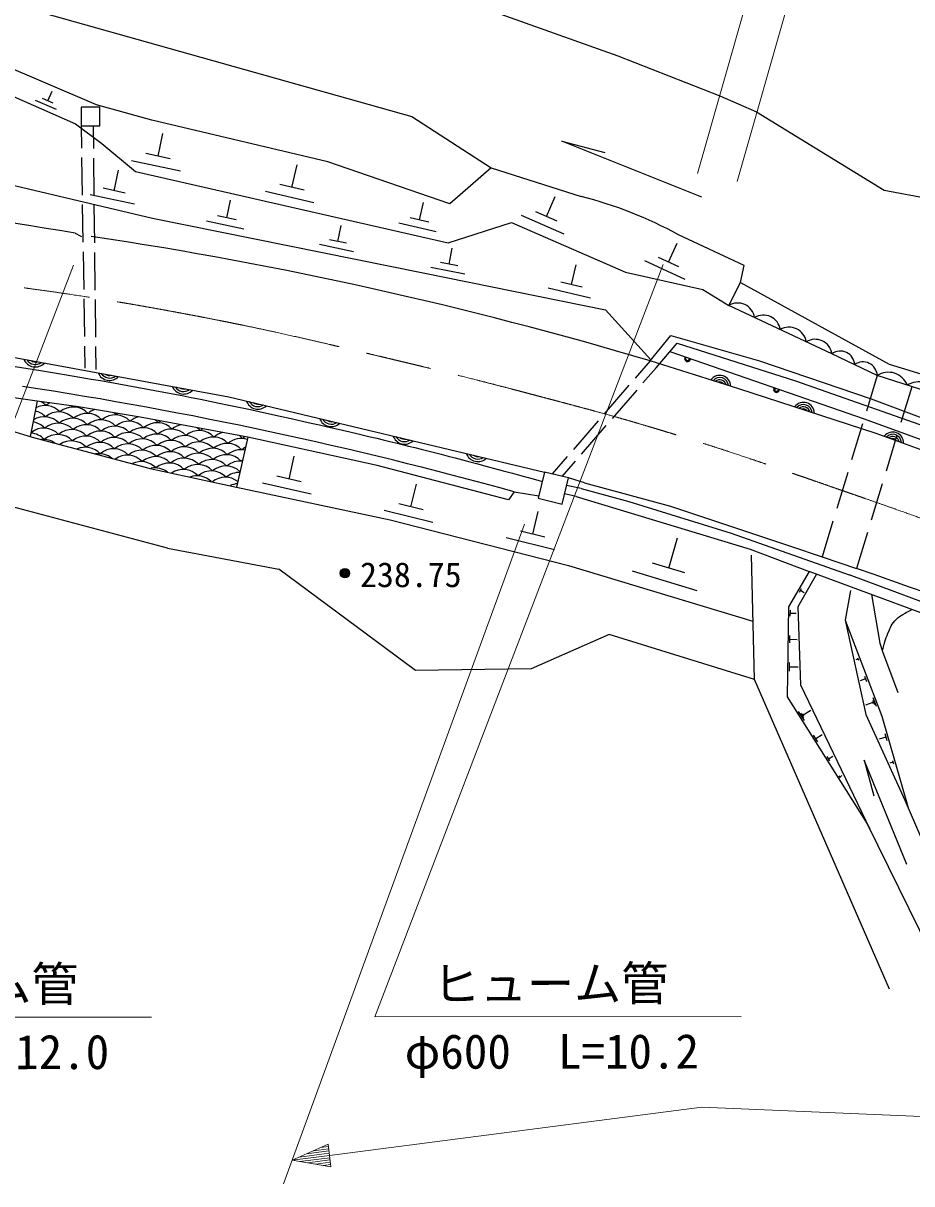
# Model space of a CAD drawing. Units: millimetres, scale not verified. Extents: x 40000 to 680000, y 20000 to 380000.
# Drawn here: x 398465 to 445604, y 257956 to 319506 of the extents above; entities that cross this region are included whole.
import ezdxf
from ezdxf.enums import TextEntityAlignment as Align

# ---------------------------------------------------------------- set-up
doc = ezdxf.new("R2010")
doc.units = ezdxf.units.MM
doc.header["$LTSCALE"] = 1000
doc.header["$PDMODE"] = 32
doc.header["$PDSIZE"] = 500
doc.linetypes.add('CHAIN', pattern=[18.5, 12, -1.5, 3.5, -1.5])
for name, color, linetype, lineweight in [('M-BGD', 7, 'Continuous', 25), ('M-BMK', 2, 'CHAIN', 13), ('M-STR-HTXT', 7, 'Continuous', 13), ('M-STR-STR1', 1, 'Continuous', 25)]:
    doc.layers.add(name, color=color, linetype=linetype, lineweight=lineweight)
doc.styles.add('ＭＳ ゴシック', font='')
doc.styles.get('ＭＳ ゴシック').set_extended_font_data('MS Gothic')

msp = doc.modelspace()

# ---------------------------------------------------------------- linework, layer by layer
at = {"layer": 'M-BGD'}
for p, q in [((402362, 315184), (378465, 325322)), ((397174, 315951), (401232, 314164)), ((399773, 315388), (399998, 315903)), ((400225, 314923), (399124, 315413)), ((400048, 315265), (399497, 315510)), ((405291, 314365), (402362, 315184)), ((435425, 315652), (437372, 314805)), ((401232, 314164), (402643, 313129)), ((401533, 314065), (401552, 312884)), ((402172, 314060), (402186, 312853)), ((414621, 312154), (405291, 314365)), ((387606, 313341), (405325, 309172)), ((405620, 312451), (405873, 313661)), ((402643, 313129), (404419, 311641)), ((434469, 310287), (427045, 313245)), ((427045, 313245), (429319, 312642)), ((401560, 312384), (401592, 310385)), ((402191, 312353), (402214, 310353)), ((406803, 311654), (404214, 312212)), ((406267, 312312), (404973, 312591)), ((421104, 309928), (414621, 312154)), ((403290, 310624), (403516, 311719)), ((404419, 311641), (421007, 307860)), ((412723, 310797), (413000, 312001)), ((423297, 311843), (421104, 309928)), ((423297, 311843), (428059, 310318)), ((413367, 310645), (412078, 310950)), ((404362, 309905), (402017, 310405)), ((403876, 310499), (402704, 310749)), ((413889, 309977), (411312, 310587)), ((426227, 309260), (426681, 310321)), ((401600, 309885), (401633, 307885)), ((402220, 309853), (402243, 307853)), ((409268, 309186), (409460, 310114)), ((419483, 309071), (419696, 309997)), ((405325, 309172), (419683, 306261)), ((410176, 308577), (408190, 309001)), ((409764, 309080), (408771, 309292)), ((419978, 308954), (418987, 309188)), ((427163, 308313), (424896, 309301)), ((426794, 309013), (425660, 309507)), ((401219, 308370), (401558, 308201)), ((415162, 307930), (415337, 308773)), ((420379, 308440), (418398, 308909)), ((421007, 307860), (424365, 308933)), ((424365, 308933), (430415, 306297)), ((415987, 307377), (414183, 307762)), ((415613, 307834), (414711, 308026)), ((432705, 306836), (433157, 307840)), ((436707, 306650), (433223, 308286)), ((401641, 307385), (401673, 305385)), ((402249, 307353), (402272, 305353)), ((421061, 306730), (421219, 307576)), ((421897, 306193), (420086, 306542)), ((421514, 306642), (420608, 306817)), ((427549, 305646), (427791, 306695)), ((433581, 305915), (431435, 306897)), ((433241, 306590), (432168, 307081)), ((436525, 305746), (436707, 306650)), ((419683, 306261), (429349, 304313)), ((430415, 306297), (434512, 305378)), ((428566, 304931), (426320, 305462)), ((428111, 305513), (426988, 305779)), ((434512, 305378), (435895, 304539)), ((435895, 304539), (436525, 305746)), ((401681, 304885), (401714, 302886)), ((402277, 304853), (402300, 302853)), ((429349, 304313), (431767, 301661)), ((431718, 301601), (432823, 302944)), ((432823, 302944), (437532, 301604)), ((401722, 302386), (401741, 301205)), ((402306, 302353), (402320, 301146)), ((432037, 301230), (433157, 302529)), ((433157, 302529), (439442, 300538)), ((431718, 301601), (430924, 300682)), ((436424, 300119), (431718, 301601)), ((437532, 301604), (443443, 299578)), ((387487, 300992), (398947, 297559)), ((432037, 301230), (431342, 300429)), ((399199, 299462), (392007, 300510)), ((439442, 300538), (447827, 297594)), ((430597, 300304), (429290, 298790)), ((431014, 300052), (429704, 298541)), ((399199, 299462), (398843, 297590)), ((401403, 299162), (399199, 299462)), ((404678, 298616), (401403, 299162)), ((443443, 299578), (451854, 296449)), ((410378, 297546), (404678, 298616)), ((428963, 298412), (427656, 296898)), ((429376, 298163), (428065, 296653)), ((406114, 291665), (384158, 297532)), ((398947, 297559), (405203, 295890)), ((410378, 297546), (409787, 294907)), ((417246, 296045), (410378, 297546)), ((412569, 295333), (412832, 296540)), ((427329, 296519), (426535, 295600)), ((427738, 296275), (427043, 295474)), ((405203, 295890), (409787, 294907)), ((413215, 295188), (411923, 295478)), ((424216, 294232), (417246, 296045)), ((409787, 294907), (417940, 293161)), ((413744, 294526), (411161, 295107)), ((419035, 293864), (419322, 295066)), ((428059, 294824), (427290, 294993)), ((428245, 295133), (427386, 295389)), ((424503, 294654), (424216, 294232)), ((424503, 294654), (425822, 294447)), ((427805, 294400), (427182, 294541)), ((427805, 294400), (437033, 291606)), ((420193, 293034), (417622, 293667)), ((419677, 293706), (418392, 294023)), ((425493, 292409), (425780, 293611)), ((417940, 293161), (427397, 290738)), ((426135, 292251), (424850, 292568)), ((426651, 291578), (424080, 292212)), ((432709, 290609), (433178, 292207)), ((406114, 291665), (412025, 290552)), ((437033, 291606), (440166, 290421)), ((437252, 284697), (437092, 291296)), ((440851, 291207), (442666, 290583)), ((419282, 285186), (412025, 290552)), ((427397, 290738), (437177, 287795)), ((433563, 290352), (431854, 290866)), ((434213, 289411), (430794, 290439)), ((440166, 290421), (439066, 288547)), ((440554, 290278), (439566, 288561)), ((446284, 288173), (440166, 290421)), ((451216, 286935), (442283, 290252)), ((439647, 289340), (439757, 289527)), ((439702, 289433), (439889, 289323)), ((442353, 289423), (442062, 287846)), ((443468, 289208), (443909, 286635)), ((439066, 288547), (438986, 283789)), ((439157, 288060), (439163, 288378)), ((439160, 288219), (439478, 288213)), ((439566, 288561), (439704, 284418)), ((442062, 287846), (443163, 282839)), ((442062, 287846), (444022, 282760)), ((429543, 287091), (425416, 285273)), ((437252, 284697), (429543, 287091)), ((439134, 286638), (439140, 287025)), ((439137, 286832), (439524, 286825)), ((443909, 286635), (444055, 286190)), ((439109, 285142), (439116, 285602)), ((442749, 285786), (442627, 285739)), ((442726, 285847), (442773, 285725)), ((444055, 286190), (444863, 284015)), ((425416, 285273), (419282, 285186)), ((439113, 285372), (439573, 285364)), ((444422, 268269), (437252, 284697)), ((439704, 284418), (443381, 276769)), ((443156, 284731), (442872, 284621)), ((443101, 284872), (443210, 284589)), ((438986, 283789), (443241, 277053)), ((443534, 283749), (443715, 283279)), ((443531, 283478), (443156, 283333)), ((443508, 283536), (443553, 283419)), ((443533, 283613), (443623, 283379)), ((439906, 282521), (439597, 283009)), ((439877, 282674), (439723, 282918)), ((439888, 282766), (439811, 282888)), ((439849, 282827), (440240, 283073)), ((443163, 282839), (445240, 278303)), ((444022, 282760), (445386, 277962)), ((440616, 281396), (440396, 281745)), ((440506, 281570), (440855, 281791)), ((444234, 281648), (443865, 281543)), ((444182, 281833), (444287, 281464)), ((441253, 280387), (441111, 280612)), ((441182, 280500), (441407, 280642)), ((445341, 274887), (443070, 280431)), ((443070, 280431), (443599, 278532)), ((444613, 280317), (444448, 280270)), ((444589, 280399), (444636, 280235)), ((441824, 279484), (441752, 279598)), ((441788, 279541), (441902, 279612)), ((445240, 278303), (447193, 273742)), ((443241, 277053), (446569, 270285))]:
    msp.add_line(p, q, dxfattribs=at)
for points in [[(410109, 322679), (416967, 320732), (421709, 320732), (430006, 317768), (435425, 315652)], [(399526, 320054), (419084, 314551), (423297, 311843)], [(437372, 314805), (444145, 310656), (449056, 309725)], [(436525, 305746), (444399, 301428), (454644, 298295), (454475, 296432)], [(230957, 284478), (246137, 287390), (278770, 293556), (312337, 299758), (326009, 302052), (336867, 303456), (348236, 304298), (357554, 304657), (370478, 304493), (381089, 303876), (396634, 302022), (409372, 299697), (426128, 295701)], [(454153, 297547), (446964, 299793), (443771, 300818), (441371, 301974), (435895, 304539)], [(432776, 302087), (443071, 298517), (450311, 295896), (455132, 293941)], [(454993, 293654), (443708, 297755), (436424, 300119)], [(428059, 294824), (430599, 294146), (436017, 292453), (442283, 290252)], [(428245, 295133), (432800, 293892), (439175, 291773), (440851, 291207)]]:
    msp.add_lwpolyline(points, dxfattribs=at)
for points in [[(402523, 314057), (402531, 315047), (401541, 315055), (401533, 314065)], [(427053, 294007), (427386, 295389), (426128, 295701), (425792, 294323)]]:
    msp.add_lwpolyline(points, close=True, dxfattribs=at)
for radius in [250, 200, 150, 100, 50, 20]:
    msp.add_circle((415529, 290340), radius, dxfattribs=at)
for centre, radius, start, end in [((360902, 68588), 243148, 80.45544, 92.93026), ((422570, 288788), 22219, 61.34849, 75.69793), ((369857, 93579), 217026, 73.43879, 81.46508), ((436361, 303753), 914, 9.12481, 120.67628), ((437730, 303112), 914, 9.12481, 120.67628), ((439099, 302470), 914, 9.12481, 120.67628), ((440468, 301829), 914, 9.12481, 120.67628), ((399110, 301930), 654, 202.43629, 316.87813), ((399110, 301930), 523, 212.24753, 307.06689), ((399110, 301930), 392, 234.12398, 285.19044), ((433706, 301718), 156, 144.61332, 357.13373), ((433706, 301718), 125, 140.38621, 1.36084), ((433706, 301718), 100, 134.92905, 6.81801), ((433706, 301718), 100, 134.92905, 6.81801), ((433706, 301718), 100, 134.92905, 6.81801), ((433706, 301718), 100, 134.92905, 6.81801), ((441817, 301366), 754, 2.30019, 126.25475), ((443017, 300788), 754, 2.30019, 126.25475), ((444362, 299915), 1079, 21.20549, 123.21308), ((403045, 301212), 654, 202.43629, 316.87813), ((403045, 301212), 523, 212.24753, 307.06689), ((403045, 301212), 392, 234.12398, 285.19044), ((435417, 300250), 578, 0.46472, 144.57421), ((435417, 300250), 462, 5.17159, 139.86733), ((435417, 300250), 347, 13.41761, 131.62132), ((435417, 300250), 231, 32.89763, 112.1413), ((445959, 299403), 1079, 21.20549, 123.21308), ((365057, 80883), 221883, 74.45982, 81.35067), ((406980, 300494), 654, 202.43629, 316.87813), ((406980, 300494), 523, 212.24753, 307.06689), ((406980, 300494), 392, 234.12398, 285.19044), ((438430, 300080), 156, 144.61332, 357.13373), ((438430, 300080), 125, 140.38621, 1.36084), ((438430, 300080), 100, 134.92905, 6.81801), ((438430, 300080), 100, 134.92905, 6.81801), ((438430, 300080), 100, 134.92905, 6.81801), ((438430, 300080), 100, 134.92905, 6.81801), ((399619, 298143), 1088, 43.39718, 116.53898), ((398886, 298482), 1088, 43.39718, 60.99357), ((400384, 298403), 1088, 117.39341, 130.60282), ((401117, 298065), 1088, 43.39718, 130.60282), ((400384, 298403), 1088, 43.39718, 47.09736), ((401882, 298325), 1088, 127.54991, 130.60282), ((410917, 299693), 654, 199.36487, 313.80671), ((410917, 299693), 523, 209.17611, 303.99547), ((410917, 299693), 392, 231.05256, 282.11902), ((439855, 298818), 578, 359.96329, 144.07278), ((439855, 298818), 462, 4.67017, 139.36591), ((439855, 298818), 347, 12.91618, 131.11989), ((399587, 297544), 1088, 43.39718, 122.1121), ((398854, 297883), 1088, 43.39718, 76.9392), ((400352, 297804), 1088, 43.39718, 130.60282), ((401085, 297465), 1088, 43.39718, 130.60282), ((401850, 297726), 1088, 43.39718, 130.60282), ((402615, 297986), 1088, 108.7203, 130.60282), ((403348, 297647), 1088, 43.39718, 130.60282), ((402615, 297986), 1088, 43.39718, 52.47086), ((404113, 297908), 1088, 123.96026, 130.60282), ((404846, 297569), 1088, 103.79533, 130.60282), ((414808, 298765), 654, 199.36487, 313.80671), ((439855, 298818), 231, 32.3962, 111.63987), ((399556, 296945), 1088, 43.39718, 128.24365), ((398823, 297284), 1088, 43.39718, 81.20306), ((400321, 297205), 1088, 43.39718, 130.60282), ((401054, 296866), 1088, 43.39718, 130.60282), ((401819, 297126), 1088, 43.39718, 130.60282), ((402583, 297387), 1088, 43.39718, 130.60282), ((403317, 297048), 1088, 43.39718, 130.60282), ((404081, 297308), 1088, 43.39718, 130.60282), ((404815, 296969), 1088, 43.39718, 130.60282), ((405579, 297230), 1088, 43.39718, 130.60282), ((404846, 297569), 1088, 43.39718, 56.0184), ((406313, 296891), 1088, 43.39718, 130.60282), ((406344, 297490), 1088, 122.06878, 130.60282), ((407077, 297151), 1088, 102.92123, 130.60282), ((407077, 297151), 1088, 43.39718, 55.81002), ((408575, 297073), 1088, 122.19092, 130.60282), ((414808, 298765), 523, 209.17611, 303.99547), ((414808, 298765), 392, 231.05256, 282.11902), ((398791, 296684), 1088, 43.39718, 85.47778), ((399525, 296345), 1088, 55.52424, 94.43747), ((400289, 296606), 1088, 43.39718, 130.60282), ((401023, 296267), 1088, 43.39718, 124.0105), ((401787, 296527), 1088, 43.39718, 130.60282), ((402552, 296788), 1088, 43.39718, 130.60282), ((403285, 296449), 1088, 43.39718, 130.60282), ((404050, 296709), 1088, 43.39718, 130.60282), ((404783, 296370), 1088, 43.39718, 130.60282), ((405548, 296631), 1088, 43.39718, 130.60282), ((406281, 296292), 1088, 43.39718, 130.60282), ((407046, 296552), 1088, 43.39718, 130.60282), ((407779, 296213), 1088, 43.39718, 130.60282), ((407810, 296812), 1088, 43.39718, 130.60282), ((408544, 296474), 1088, 43.39718, 130.60282), ((409308, 296734), 1088, 103.12789, 130.60282), ((410042, 296395), 1088, 73.33357, 130.60282), ((409308, 296734), 1088, 43.39718, 55.60335), ((410806, 296655), 1088, 122.31278, 130.60282), ((418698, 297837), 654, 199.36487, 313.80671), ((418698, 297837), 523, 209.17611, 303.99547), ((418698, 297837), 392, 231.05256, 282.11902), ((444594, 297244), 578, 357.9723, 142.08179), ((444594, 297244), 462, 2.67917, 137.37492), ((444594, 297244), 347, 10.92519, 129.1289), ((444594, 297244), 231, 30.40521, 109.64888), ((401756, 295928), 1088, 43.39718, 113.52328), ((402521, 296188), 1088, 43.39718, 130.60282), ((402489, 295589), 1088, 50.59919, 99.52242), ((403254, 295850), 1088, 43.39718, 130.60282), ((404019, 296110), 1088, 43.39718, 130.60282), ((404752, 295771), 1088, 43.39718, 130.60282), ((405516, 296031), 1088, 43.39718, 130.60282), ((406250, 295693), 1088, 43.39718, 130.60282), ((407014, 295953), 1088, 43.39718, 130.60282), ((407748, 295614), 1088, 43.39718, 130.60282), ((408512, 295874), 1088, 43.39718, 130.60282), ((409277, 296135), 1088, 43.39718, 130.60282), ((410010, 295796), 1088, 78.61773, 130.60282), ((410775, 296056), 1088, 118.33506, 130.60282), ((422589, 296909), 654, 199.36487, 313.80671), ((403987, 295511), 1088, 43.39718, 126.38624), ((404720, 295172), 1088, 43.39718, 115.30233), ((405485, 295432), 1088, 43.39718, 130.60282), ((406218, 295093), 1088, 43.39718, 130.60282), ((406983, 295354), 1088, 43.39718, 130.60282), ((407716, 295015), 1088, 43.39718, 130.60282), ((408481, 295275), 1088, 43.39718, 130.60282), ((409246, 295536), 1088, 43.39718, 130.60282), ((409979, 295197), 1088, 83.91246, 130.60282), ((410744, 295457), 1088, 125.76521, 130.60282), ((422589, 296909), 523, 209.17611, 303.99547), ((422589, 296909), 392, 231.05256, 282.11902), ((405454, 294833), 1088, 52.29353, 100.4808), ((406952, 294755), 1088, 43.39718, 124.77024), ((407685, 294416), 1088, 45.80305, 110.00744), ((408450, 294676), 1088, 43.39718, 130.60282), ((409214, 294936), 1088, 46.0394, 130.60282), ((409947, 294598), 1088, 89.26398, 130.60282), ((409183, 294337), 1088, 52.0421, 128.92317), ((409916, 293998), 1088, 94.7232, 115.48934), ((368149, 71932), 231000, 63.30709, 71.18076)]:
    msp.add_arc(centre, radius, start, end, dxfattribs=at)
for points, knots in [([(231126, 284178), (234763, 284822), (235684, 284988), (238602, 285524), (242232, 286191), (244258, 286607), (247887, 287278), (252481, 288129), (255066, 288547), (259658, 289413), (263679, 290172), (265920, 290654), (269938, 291427), (273414, 292095), (275365, 292444), (278842, 293104), (283337, 293958), (285849, 294461), (290345, 295307), (296697, 296502), (300262, 297133), (306619, 298305), (310208, 298966), (312215, 299355), (315808, 299999), (318126, 300415), (319423, 300661), (321749, 301034), (326281, 301760), (328827, 302135), (333386, 302665), (337200, 303109), (339346, 303273), (343176, 303548), (345656, 303725), (347048, 303773), (349532, 303890), (352351, 304023), (353931, 304091), (356753, 304152), (358601, 304192), (359638, 304168), (361487, 304152), (364755, 304124), (366586, 304099), (369853, 303988), (373049, 303879), (374839, 303770), (378031, 303568), (380674, 303400), (382156, 303305), (384791, 303031), (389420, 302548), (392016, 302261), (396612, 301529), (403153, 300486), (406817, 299858), (413279, 298402), (418279, 297274), (419949, 296854), (426008, 295209)], [0, 0, 0, 0, 1, 1, 1, 2, 2, 2, 3, 3, 3, 4, 4, 4, 5, 5, 5, 6, 6, 6, 7, 7, 7, 8, 8, 8, 9, 9, 9, 10, 10, 10, 11, 11, 11, 12, 12, 12, 13, 13, 13, 14, 14, 14, 15, 15, 15, 16, 16, 16, 17, 17, 17, 18, 18, 18, 19, 19, 19, 20, 20, 20, 20]), ([(444061, 286272), (444197, 286753), (444223, 286909), (444399, 287288), (444462, 287423), (444488, 287503), (444569, 287627), (444760, 287922), (444942, 288044), (445246, 288220), (445374, 288294), (445426, 288325), (445585, 288389)], [0, 0, 0, 0, 1, 1, 1, 2, 2, 2, 3, 3, 3, 4, 4, 4, 4])]:
    msp.add_open_spline(points, degree=3, knots=knots, dxfattribs=at)
msp.add_point((415529, 290340), dxfattribs=at)
at = {"layer": 'M-BMK'}
msp.add_open_spline([(366637, 308036), (368726, 308013), (369272, 308001), (370959, 307949), (373297, 307877), (374605, 307806), (376939, 307657), (379421, 307498), (380813, 307420), (383290, 307194), (388029, 306763), (390682, 306482), (395402, 305878), (399997, 305290), (402572, 304935), (407124, 304078), (411256, 303300), (413548, 302749), (417638, 301778), (421046, 300969), (422948, 300487), (426333, 299589), (428708, 298959), (430039, 298607), (432390, 297893), (435604, 296916), (437382, 296295), (440556, 295193), (444317, 293888), (446426, 293163), (450148, 291752), (454850, 289969), (456368, 289299), (462061, 286872)], degree=3, knots=[0, 0, 0, 0, 1, 1, 1, 2, 2, 2, 3, 3, 3, 4, 4, 4, 5, 5, 5, 6, 6, 6, 7, 7, 7, 8, 8, 8, 9, 9, 9, 10, 10, 10, 11, 11, 11, 11], dxfattribs=at)
at = {"layer": 'M-STR-HTXT'}
for p, q in [((434235, 311532), (440399, 333222)), ((436339, 311105), (442565, 332880)), ((385825, 266783), (401131, 306674)), ((417116, 266815), (432422, 306706)), ((412276, 257956), (425059, 292937)), ((405268, 266801), (385825, 266783)), ((436559, 266834), (417116, 266815)), ((434469, 262027), (414714, 259458)), ((447084, 261489), (434469, 262027)), ((412731, 259200), (414636, 260053)), ((414667, 259815), (413874, 259711)), ((414255, 259882), (414652, 259934)), ((414791, 258863), (414636, 260053)), ((412731, 259200), (414714, 259458)), ((412731, 259200), (414791, 258863)), ((414698, 259577), (413112, 259370)), ((414729, 259339), (413143, 259132)), ((413493, 259541), (414683, 259696)), ((413555, 259065), (414745, 259220)), ((414760, 259101), (413967, 258997)), ((414379, 258930), (414776, 258982))]:
    msp.add_line(p, q, dxfattribs=at)
at = {"layer": 'M-STR-STR1'}
for p, q in [((443771, 300818), (443197, 298931)), ((445603, 300230), (445023, 298324)), ((442994, 298261), (442412, 296347)), ((444819, 297655), (444236, 295741)), ((442209, 295678), (441627, 293764)), ((444032, 295072), (443450, 293158)), ((441424, 293094), (440851, 291207)), ((443246, 292489), (442666, 290583))]:
    msp.add_line(p, q, dxfattribs=at)

# ---------------------------------------------------------------- texts
at = {"layer": 'M-BGD', "style": 'ＭＳ ゴシック'}
msp.add_text('238.75', height=1320, dxfattribs=at).set_placement((419027, 290260), align=Align.MIDDLE_CENTER)
at = {"layer": 'M-STR-HTXT', "style": 'ＭＳ ゴシック'}
for s, rotation, p in [('ヒューム管', 0.133, (395149, 268541)), ('ヒューム管', 0.133, (426440, 268574)), ('φ600\u3000L=10.2', 0.055, (426508, 264980)), ('φ200\u3000L=12.0', 0.055, (395217, 264948))]:
    msp.add_text(s, height=1833, rotation=rotation, dxfattribs=at).set_placement(p, align=Align.MIDDLE_CENTER)

doc.saveas('drawing.dxf')
